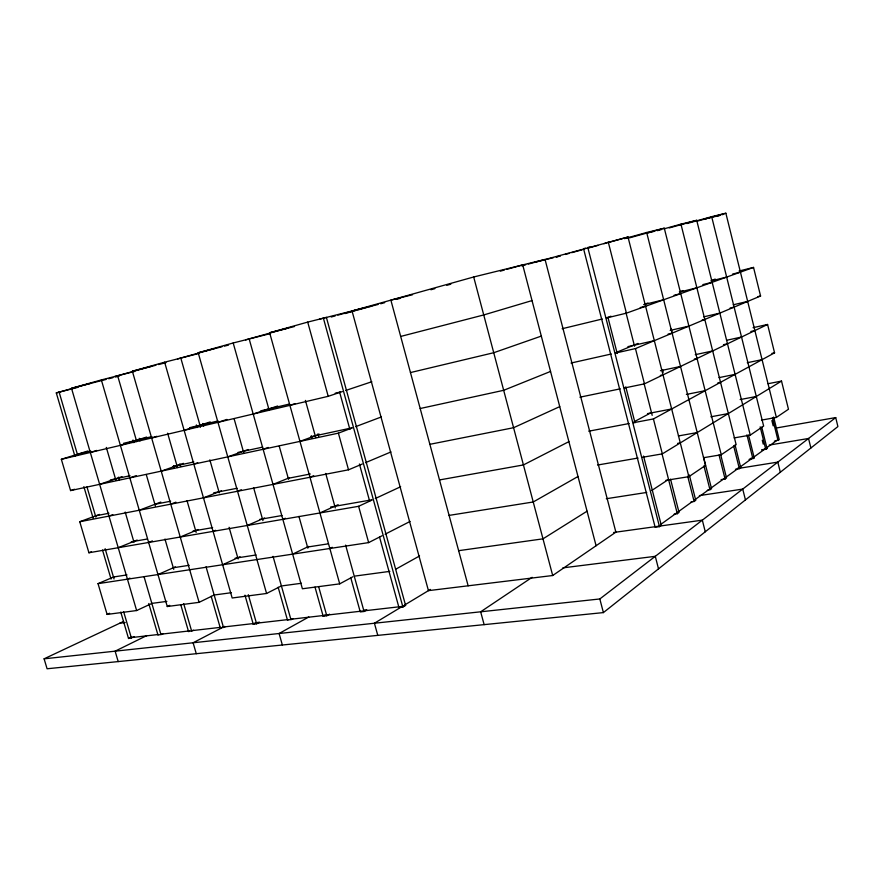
<?xml version="1.0" encoding="UTF-8"?>
<svg xmlns="http://www.w3.org/2000/svg" width="882" height="882" viewBox="0 0 882 882"><rect width="100%" height="100%" fill="white"/><g stroke="black" fill="none" stroke-linecap="round" stroke-linejoin="round"><path stroke-width="1.32" d="M123.557 621.446L44.1 658.821L47.088 668.765L603.398 612.593L837.9 426.568L835.717 417.583L776.072 428.035M44.1 658.821L599.826 598.966L835.717 417.583M585.637 248.151L583.542 248.669L655.15 527.238L659.471 526.642L661.302 525.308L643.54 456.06M674.124 514.151L677.299 513.699L679.03 512.442L670.529 479.147M691.014 501.946L694.123 501.483L695.755 500.303L689.316 474.946M707.32 490.359L711.565 488.826L703.494 456.854M721.101 479.632L725.081 479.014L726.536 477.956L720.848 455.31M735.445 469.279L739.348 468.651L740.737 467.647L735.059 444.98M749.072 459.445L754.22 457.857L748.553 435.135M762.026 450.085L767.042 448.552L761.739 427.208M774.363 441.187L779.247 439.699L773.635 417.032M660.453 524.658L692.403 501.538M694.586 499.951L708.764 489.697M710.914 488.132L723.824 478.794M724.916 478L764.54 449.324L761.827 449.776M765.653 448.519L776.799 440.438M552.694 575.516L615.879 532.155L545.043 259.418L473.689 276.981L352.039 310.982L428.443 590.642L552.694 575.516L473.689 276.981M665.932 480.337L688.864 476.677L705.523 465.409L646.671 232.484L664.289 228.206L721.256 454.748L703.759 457.681M721.256 454.748L736.139 444.671L680.948 224.149L696.714 220.324L750.251 435.124L734.1 437.924M750.251 435.124L763.636 426.05L711.675 216.685L725.875 213.235L776.358 417.44L761.508 420.108M776.358 417.44L788.464 409.248L781.529 381.09L768.013 383.725M532.155 577.313L480.657 611.799L484.13 624.643M651.699 490.524L667.542 480.084M587.059 511.196L542.992 538.836L458.64 550.677M642.096 457.35L662.338 453.866L781.529 381.09M402.435 606.342L374.42 623.243L377.783 635.382M404.772 604.931L430.449 589.43M379.547 537.072L398.94 607.477L402.898 607.025L405.588 605.394L326.384 317.366L319.516 319.196M350.683 577.478L360.264 611.921L364.057 611.48L366.824 609.87L364.288 610.168M577.997 476.5L533.235 501.979L449.092 515.397M314.995 587.092L323.154 616.176L326.792 615.757L329.614 614.17M323.154 616.176L325.028 615.118M396.04 569.044L419.556 555.958M308.788 617.003L279.098 633.508L282.361 645.018M278.161 587.258L287.51 620.255L292.912 618.811M633.221 422.765L653.419 418.939L774.572 352.833L767.583 324.466L753.063 327.685M151.506 603.608L136.633 610.542L71.508 388.289L101.353 379.933L167.271 606.518L199.089 602.34L132.366 371.234L164.625 362.193L232.164 597.996L266.573 593.476L198.207 352.778L233.19 342.977L302.394 588.768L339.713 583.862L352.877 576.762M244.953 595.163L253.244 624.191L255.185 623.155M634.059 421.794L650.42 413.063M253.244 624.191L256.618 623.806L259.517 622.251L257.279 622.516M224.579 626.396L193.103 642.769L196.278 653.705M211.173 596.287L220.291 627.973L225.483 626.573M568.89 441.639L523.434 464.935L439.501 479.94M266.573 593.476L281.104 586.067M136.633 610.542L107.108 614.423L98.034 583.652L368.643 542.606L382.016 535.782M385.103 534.205L410.119 521.427M180.898 605.184L188.561 631.611L193.665 630.244M148.76 603.509L157.999 635.117L163.005 633.772M329.846 548.494L332.271 547.292M146.875 635.536L115.123 651.17L118.199 661.588M120.768 612.086L128.529 638.491L131.561 637.013M128.529 638.491L134.45 636.683M199.089 602.34L213.665 595.262M292.637 554.139L308.7 546.388M624.302 388.014L644.455 383.846L767.583 324.466M167.271 606.518L169.719 605.35M99.523 514.427L79.766 521.736L88.917 552.76L358.61 506.301L372.171 499.995M375.291 498.539L400.649 486.732M222.65 564.756L240.036 556.74M559.739 406.624L513.578 427.715L429.865 444.319M107.108 614.423L109.611 613.277M319.923 512.96L338.192 504.68M157.966 574.568L175.342 566.872M282.846 519.355L285.349 518.241M127.438 579.198L129.952 578.107M247.258 525.485L264.611 517.955M98.034 583.652L114.428 576.63M213.08 531.372L215.594 530.303M615.338 353.098L635.459 348.588L760.571 295.999L753.537 267.422L739.05 271.028M79.766 521.736L348.522 469.819L362.27 464.031M365.523 462.664L390.991 451.937M180.237 537.028L198.185 529.531M616.253 352.436L638.006 343.429M148.639 542.474L152.399 540.931M309.968 477.261L313.694 475.729M118.221 547.711L137.184 540.038M550.544 371.443L503.677 390.307L420.185 408.52M273.001 484.405L289.461 477.757M88.917 552.76L91.463 551.746M237.534 491.252L241.304 489.764M203.477 497.834L221.426 490.833M170.744 504.162L175.882 502.178M139.257 510.237L160.789 502.078M87.946 450.978L61.343 459.302L70.571 490.579L338.39 433.15L352.315 427.902M355.622 426.656L381.432 416.921M108.949 516.091L112.786 514.658M299.957 441.397L319.328 434.209M263.123 449.291L268.238 447.428M606.331 318.027L626.418 313.165L753.537 267.422M227.776 456.876L248.228 449.511M193.831 464.153L197.689 462.785M607.29 317.52L610.972 316.208M645.459 303.926L647.961 303.033M679.394 291.843L683.01 290.553M711.377 280.454L715.236 279.076M161.219 471.142L183.434 463.337M541.316 336.097L493.733 352.723L410.461 372.568M129.841 477.868L136.247 475.652M99.655 484.35L122.025 476.644M70.571 490.579L74.463 489.256M61.343 459.302L328.214 396.316L342.326 391.597M345.667 390.483L371.818 381.741M289.902 405.356L295.139 403.625M253.189 414.022L277.676 406.007M217.964 422.335L226.939 419.424M184.14 430.317L210.247 421.927M151.638 437.99L156.897 436.314M120.382 445.366L146.644 437.053M90.306 452.466L96.822 450.415M532.033 300.586L483.733 314.951L400.693 336.439M339.713 583.862L269.649 332.757L307.708 322.095L367.75 307.057M74.937 456.281L56.294 392.898L77.803 387.341M59.337 392.082L86.855 384.343M88.167 384.056L90.107 383.516M114.605 376.57L151.814 366.239M177.525 358.952L214.282 348.666M245.604 339.89L285.492 328.721M286.077 328.644L288.535 327.95M331.202 317.013L335.27 315.877M337.828 315.161L359.547 309.053M358.533 309.417L362.326 308.358M369.492 306.671L371.995 305.966M344.906 313.573L355.611 310.585M358.147 309.88L371.399 306.175M380.726 303.761L384.684 302.658M396.536 299.351L400.494 298.248M430.901 289.759L434.881 288.646M446.821 285.316L450.812 284.202M500.359 271.149L504.306 270.046M506.93 269.319L522.717 264.92L596.089 545.738M521.802 265.89L525.683 264.809M528.263 264.093L628.006 237.026L688.864 476.677M560.048 255.923L556.123 257.015L560.136 256.023M565.252 254.468L569.188 253.377M571.768 252.66L582.263 249.738M587.489 248.283L597.941 245.383M603.883 243.697L607.014 242.826M609.705 242.109L628.006 237.026M624.478 238.647L646.671 232.484M629.516 237.853L664.289 228.206M657.454 230.665L661.368 229.574M663.981 228.857L680.948 224.149M669.295 227.909L696.714 220.324M686.835 223.554L711.675 216.685M698.059 220.919L725.875 213.235M715.743 216.476L719.69 215.384M56.294 392.898L59.568 392.06M132.366 371.234L155.927 365.225M158.551 364.553L165.981 362.656M101.353 379.933L134.659 371.41M71.508 388.289L106.061 379.436M108.718 378.753L112.896 377.683M115.52 377.011L119.456 375.997M198.207 352.778L221.988 346.758M224.458 346.13L228.515 345.094M164.625 362.193L199.244 353.384M269.649 332.757L294.478 326.516M282.802 329.504L284.842 328.986M233.19 342.977L270.355 333.594M370.286 306.418L378.102 304.455M412.533 294.731L390.869 300.134L468.144 585.802M732.556 274.093L740.439 272.13M534.889 262.241L553.466 257.665M710.936 280.983L726.669 277.091M702.811 284.61L712.171 282.306M679.526 292.074L696.879 287.808M589.882 246.971L587.798 247.478L659.471 526.642M627.157 237.875L629.009 237.423M678.412 225.362L679.978 224.976M709.712 217.722L704.586 219.1L706.008 218.747M722.149 214.69L723.494 214.359M646.682 233.179L654.554 231.249M678.545 225.395L683.649 224.149M707.155 218.405L719.855 215.362M674.068 295.25L680.739 293.618M643.639 304.654L663.672 299.759M640.244 307.564L645.591 306.263M562.132 328.732L602.318 318.997M77.605 454.208L90.725 451.11M123.414 443.359L152.002 436.59M189.553 427.704L218.019 420.957M260.774 410.836L289.406 404.055M335.193 393.218L340.441 391.972M757.936 296.617L760.571 295.999M733.207 304.808L747.682 301.412M730.098 308.05L734.122 307.112M703.792 316.836L719.844 313.121M702.127 320.056L704.795 319.438M670.188 330.408L688.908 326.12M668.104 334.091L672.117 333.175M627.907 346.626L654.323 340.661M571.051 363.031L611.314 354.002M750.858 331.478L754.893 330.585M726.779 340.254L741.542 337.023M723.472 344.675L727.496 343.804M110.382 479.973L130.04 475.729M173.059 466.457L193.842 461.97M237.986 452.444L262.693 447.119M310.982 436.7L313.595 436.138M314.896 435.851L351.731 427.913M695.27 354.685L712.678 350.937M694.366 359.051L697.045 358.478M660.42 370.705L680.518 366.449M660.331 375.456L663.021 374.894M771.926 353.384L774.572 352.833M579.915 397.187L620.267 388.841M747.263 362.711L762.07 359.647M719.006 377.628L735.103 374.365M717.849 382.854L720.528 382.314M686.372 394.419L705.148 390.704M95.708 515.838L108.938 513.258M154.989 504.284L170.656 501.219M213.687 492.84L237.137 488.264M288.006 478.342L310.299 473.998M647.476 413.625L671.676 408.972M740.152 399.568L756.304 396.492M588.746 431.188L629.175 423.525M710.892 416.789L728.356 413.559M678.401 435.94L697.221 432.566M677.596 443.37L680.287 442.896M131.253 541.824L147.074 539.067M193.026 531.041L212.639 527.623M259.694 519.41L281.953 515.529M330.552 507.051L371.554 499.885M597.544 465.035L638.05 458.045M769.214 445.079L808.551 438.475L810.889 447.99M764.54 448.971L767.042 448.552M750.395 458.486L754.22 457.857M738.146 468.066L740.737 467.647M737.506 468.551L777.814 462.113L780.316 472.245M606.298 498.727L646.738 492.443M113.679 576.96L126.997 574.899M173.368 567.743L189.156 565.307M235.097 558.207L237.721 557.81M239.033 557.6L256.078 554.976M307.289 547.072L328.391 543.808M699.36 495.607L742.732 489.091L745.444 499.918M613.663 532.463L702.326 520.159L705.269 531.78M152.002 603.376L166.874 601.381M214.172 595.008L231.282 592.715M282.593 585.802L301.446 583.267M355.237 576.034L389.855 571.371M119.831 623.188L125.2 622.527M562.848 567.865L655.282 556.322L658.512 568.868M402.964 605.702L405.588 605.394M131.495 637.587L158.319 634.5M160.998 634.191L189.476 630.917M192.188 630.608L220.665 627.334M223.378 627.014L288.05 619.583M290.696 619.274L402.269 606.441M59.116 392.115L77.671 455.266M86.954 486.853L95.851 517.106M105.134 548.692L114.032 578.956M123.689 611.843L131.429 638.16M83.867 486.644L93.194 518.34M102.51 550.026L111.055 579.077M118.475 477.162L119.246 479.808M106.314 447.406L115.939 480.392M125.189 512.056L134.042 542.408M144.053 576.718L160.998 634.764M117.637 375.721L136.721 441.584M146.258 474.505L155.419 506.125M164.967 539.045L173.743 569.342M183.665 603.586L191.681 631.247M132.995 439.997L133.766 442.643M173.567 465.608L174.327 468.254M139.224 438.277L139.984 440.923M179.851 463.833L180.612 466.479M167.624 433.183L177.514 467.57M187.017 500.634L196.146 532.375M206.035 566.762L223.532 627.598M202.86 423.481L203.61 426.138M180.799 358.037L200.412 426.789M209.839 459.853L219.265 492.906M229.077 527.282L238.129 559.012M248.316 594.711L256.618 623.806M199.564 424.275L200.313 426.921M196.355 424.937L197.105 427.572M234.116 418.774L243.851 453.172M253.586 487.57L262.935 520.645M273.045 556.355L291.005 619.859M249.154 338.897L269.219 410.428M279.241 446.193L288.535 479.312M298.932 516.4L307.851 548.196M318.623 586.607L326.792 615.757M317.939 433.834L318.678 436.491M305.404 400.406L315.734 437.582M325.701 473.425L335.292 507.933M345.612 545.109L364.057 611.48M311.258 435.73L311.996 438.387M323.385 318.115L402.898 607.025M339.647 392.258L349.9 429.457M359.415 463.998L369.657 501.197M307.708 322.095L328.214 396.316M338.39 433.15L348.522 469.819M358.61 506.301L368.643 542.606M599.826 598.966L603.398 612.593M607.996 317.553L617.224 353.517M625.768 386.812L634.996 422.765M662.547 369.525L663.231 372.204M687.695 476.192L694.123 501.483M608.205 241.833L626.418 313.165M635.459 348.588L644.455 383.846M653.419 418.939L662.338 453.866M626.055 312.989L634.533 346.218M644.036 383.438L652.184 415.334M662.029 453.888L677.299 513.699M671.18 328.964L671.852 331.621M703.946 465.894L710.021 489.94M733.659 445.928L739.348 468.651M719.028 454.98L725.081 479.014M762.28 440.261L763.25 444.142M746.922 434.826L752.908 458.816M772.423 417.836L778.045 440.559M771.882 420.571L773.194 425.874M760.174 426.855L765.785 449.467"/></g></svg>
